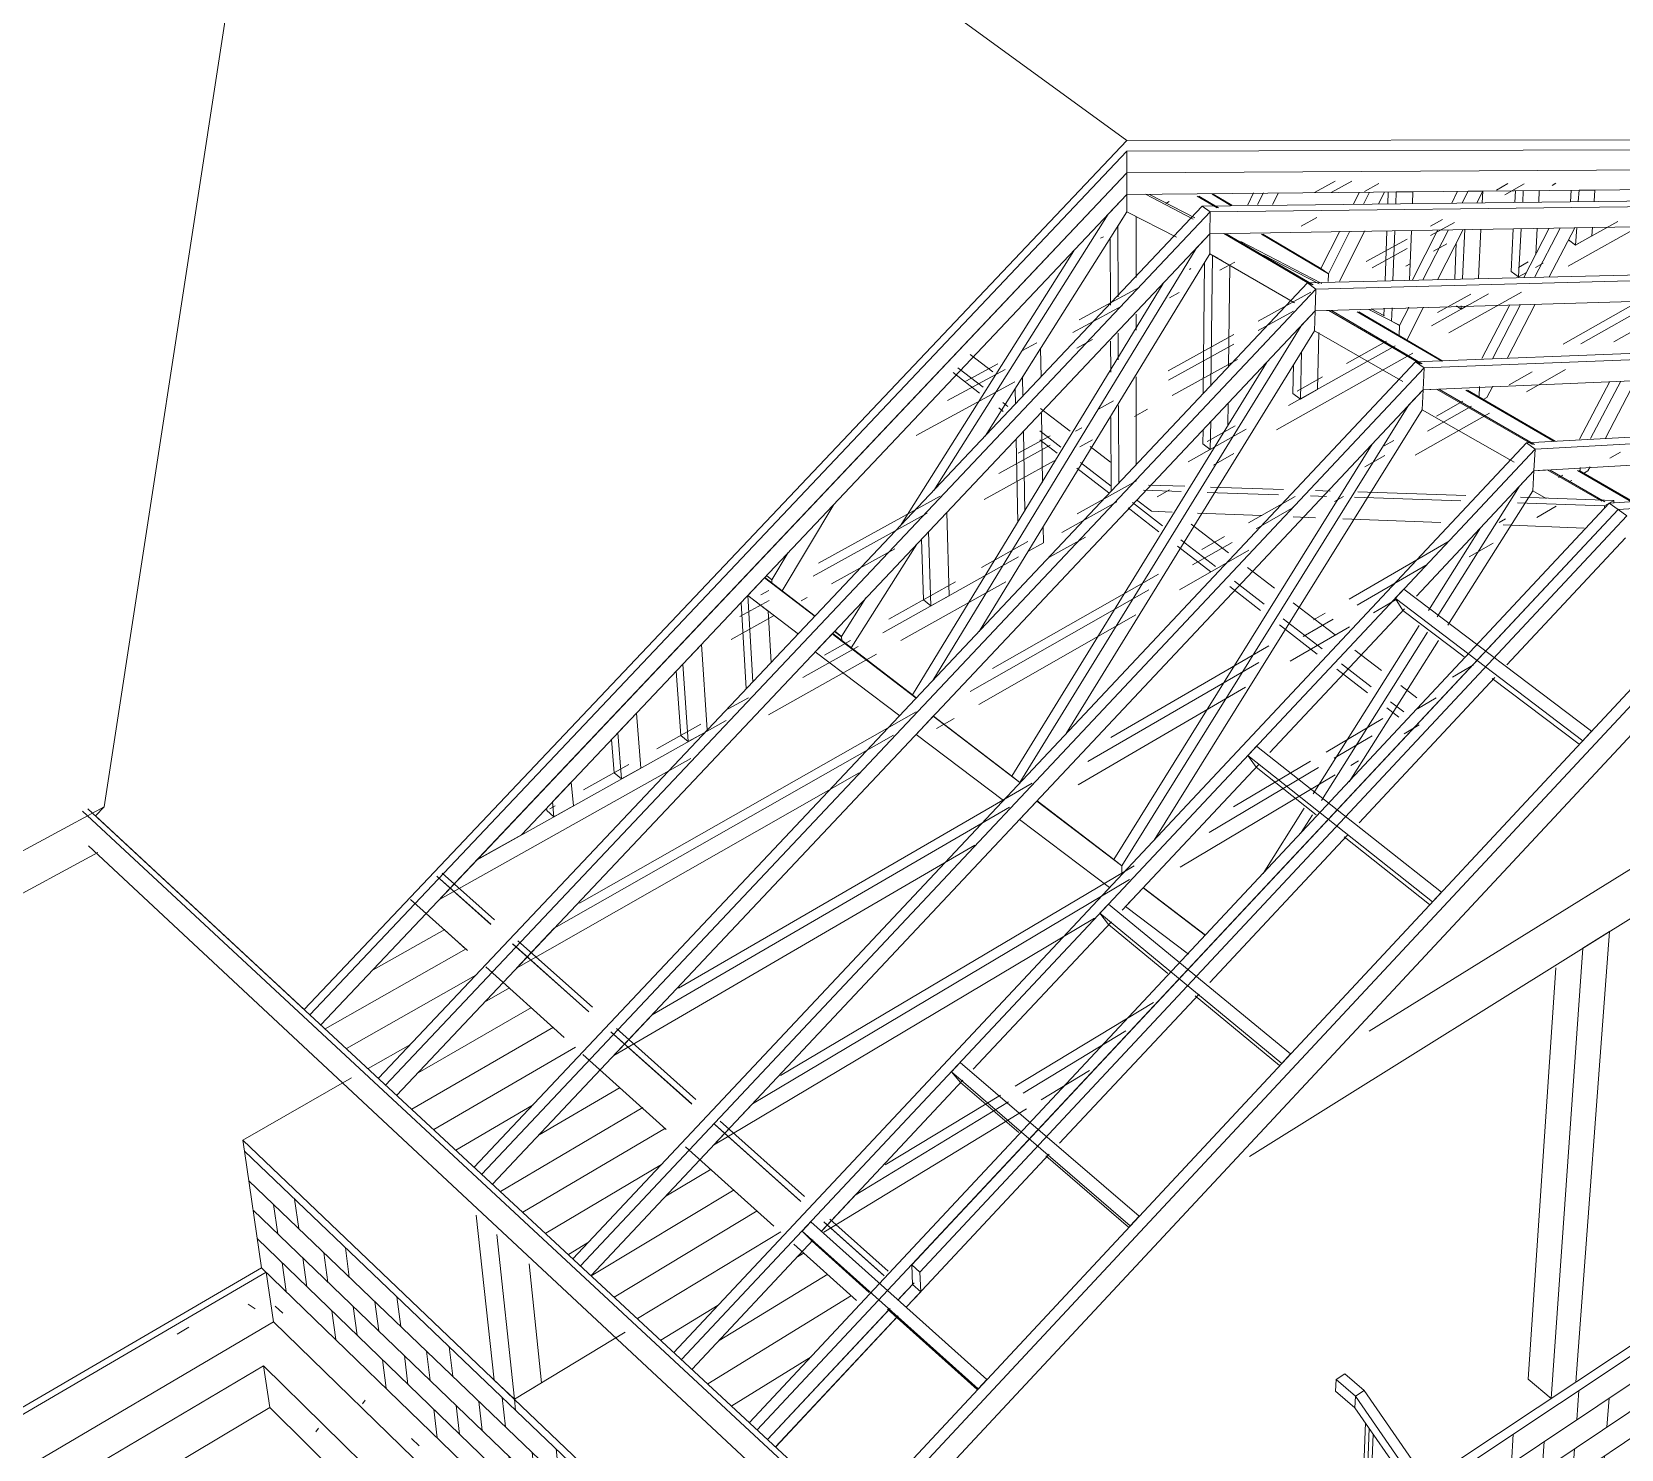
# Model space of a CAD drawing. Header units: inches. Extents: x -562 to 8953, y -6490 to -2066.
# Drawn here: x 2347.4 to 2469.7, y -5301.6 to -5192.5 of the extents above; entities that cross this region are included whole.
import ezdxf

# ---------------------------------------------------------------- set-up
doc = ezdxf.new("R2010")
doc.units = ezdxf.units.IN
doc.header["$MEASUREMENT"] = 0
for name, color, linetype, lineweight in [('A-CLNG', 13, 'Continuous', 18), ('A-COLS', 52, 'Continuous', 9), ('A-FLOR', 192, 'Continuous', 18), ('A-ROOF', 132, 'Continuous', 18), ('A-WALL', 113, 'Continuous', 18), ('A-WALL-PATT', 111, 'Continuous', 18), ('I-WALL', 25, 'Continuous', 18), ('S-FNDN', 32, 'Continuous', 18)]:
    doc.layers.add(name, color=color, linetype=linetype, lineweight=lineweight)

# ---------------------------------------------------------------- blocks, each defined once
blk = doc.blocks.new('FP_1_1-3D View 1')
at = {"layer": 'A-WALL-PATT', "lineweight": 9}
for p, q in [((-103.90577, 128.797), (-103.90625, 128.7961)), ((-103.91359, 128.78751), (-103.91193, 128.78865)), ((-103.94433, 128.7664), (-103.94262, 128.76758)), ((-103.97607, 128.74461), (-103.9743, 128.74582)), ((-103.98075, 128.74221), (-103.98175, 128.74025)), ((-103.99122, 128.73123), (-103.99191, 128.73185)), ((-104.00582, 128.72528), (-104.00609, 128.72473)), ((-104.08971, 128.66657), (-104.08773, 128.66793)), ((-104.09865, 128.6629), (-104.09961, 128.66089))]:
    blk.add_line(p, q, dxfattribs=at)
blk = doc.blocks.new('FP_1_3-3D View 1')
at = {"layer": 'A-WALL-PATT', "lineweight": 9}
for p, q in [((-104.21827, 128.77326), (-104.21877, 128.77259)), ((-104.20976, 128.76612), (-104.20835, 128.76473)), ((-104.19905, 128.75327), (-104.19959, 128.75262)), ((-104.18366, 128.74048), (-104.1822, 128.73905)), ((-104.15547, 128.71212), (-104.15618, 128.71381)), ((-104.1425, 128.69623), (-104.14337, 128.69832)), ((-104.12837, 128.68617), (-104.12678, 128.68462))]:
    blk.add_line(p, q, dxfattribs=at)
blk = doc.blocks.new('FP_1_4-3D View 1')
at = {"layer": 'A-WALL-PATT', "lineweight": 9}
for p, q in [((-103.8983, 128.81651), (-103.89933, 128.81457)), ((-103.89561, 128.81625), (-103.89622, 128.81708)), ((-103.9094, 128.80969), (-103.90774, 128.81081)), ((-103.91246, 128.80372), (-103.91348, 128.80178)), ((-103.91811, 128.79983), (-103.91876, 128.80064)), ((-103.93157, 128.79392), (-103.93225, 128.79473)), ((-103.94005, 128.78895), (-103.93834, 128.79011)), ((-103.99336, 128.75287), (-103.99155, 128.7541)), ((-103.99335, 128.75299), (-103.9941, 128.75369)), ((-104.01551, 128.73789), (-104.01483, 128.73834))]:
    blk.add_line(p, q, dxfattribs=at)
blk = doc.blocks.new('FP_1_5-3D View 1')
at = {"layer": 'A-WALL-PATT', "lineweight": 9}
for p, q in [((-104.22627, 128.79587), (-104.2249, 128.79455)), ((-104.2096, 128.77845), (-104.21012, 128.77777)), ((-104.20106, 128.77137), (-104.19965, 128.77)), ((-104.19177, 128.76671), (-104.19205, 128.76738)), ((-104.19035, 128.7586), (-104.19079, 128.75809)), ((-104.17938, 128.75159), (-104.18026, 128.75366)), ((-104.17491, 128.74594), (-104.17344, 128.74452)), ((-104.15948, 128.73342), (-104.16036, 128.7355)), ((-104.14666, 128.7178), (-104.14753, 128.71988)), ((-104.134, 128.70274), (-104.13456, 128.70409)), ((-104.12532, 128.69934), (-104.12602, 128.69877)), ((-104.1195, 128.69208), (-104.11791, 128.69054)), ((-104.11233, 128.68999), (-104.11307, 128.68943)), ((-104.1043, 128.67899), (-104.10516, 128.68111))]:
    blk.add_line(p, q, dxfattribs=at)
blk = doc.blocks.new('FP_1_8-3D View 1')
at = {"layer": 'A-WALL-PATT', "lineweight": 9}
for p, q in [((-103.89356, 128.83612), (-103.89273, 128.8416)), ((-104.00962, 128.75854), (-103.89083, 128.83795)), ((-103.89824, 128.83793), (-103.89824, 128.83793)), ((-103.90457, 128.82877), (-103.90378, 128.83424)), ((-104.00718, 128.75501), (-103.89167, 128.83252)), ((-103.89985, 128.82703), (-103.89905, 128.83245)), ((-103.89521, 128.82532), (-103.89439, 128.83069)), ((-104.00476, 128.75153), (-103.8925, 128.82714)), ((-103.9157, 128.82133), (-103.91496, 128.8268)), ((-103.91087, 128.81964), (-103.91012, 128.82506)), ((-103.90612, 128.81797), (-103.90535, 128.82334)), ((-103.90143, 128.81633), (-103.90065, 128.82166)), ((-103.92696, 128.8138), (-103.92627, 128.81927)), ((-103.89602, 128.81999), (-103.89602, 128.81999)), ((-103.92201, 128.81216), (-103.92131, 128.81757)), ((-103.91715, 128.81054), (-103.91643, 128.81591)), ((-103.91236, 128.80895), (-103.91162, 128.81427)), ((-103.93835, 128.80618), (-103.93772, 128.81165)), ((-103.93329, 128.80459), (-103.93264, 128.81)), ((-103.90688, 128.81265), (-103.90688, 128.81265)), ((-103.92831, 128.80303), (-103.92763, 128.80839)), ((-103.94987, 128.79848), (-103.9493, 128.80393)), ((-103.9234, 128.80148), (-103.92271, 128.8068)), ((-103.91786, 128.80523), (-103.91786, 128.80523)), ((-103.94469, 128.79694), (-103.94409, 128.80234)), ((-103.93959, 128.79542), (-103.93897, 128.80078)), ((-103.93457, 128.79393), (-103.93393, 128.79924)), ((-103.96154, 128.79068), (-103.96101, 128.79613)), ((-103.92897, 128.79772), (-103.92897, 128.79772)), ((-103.95623, 128.7892), (-103.95569, 128.79459)), ((-103.95101, 128.78773), (-103.95045, 128.79308)), ((-103.94588, 128.78629), (-103.94529, 128.79159)), ((-103.94021, 128.79012), (-103.94021, 128.79012)), ((-103.97334, 128.7828), (-103.97287, 128.78824)), ((-103.96791, 128.78136), (-103.96742, 128.78675)), ((-103.96257, 128.77995), (-103.96205, 128.78529)), ((-103.95731, 128.77856), (-103.95677, 128.78385)), ((-103.95158, 128.78244), (-103.95158, 128.78244)), ((-103.98528, 128.77481), (-103.98487, 128.78024)), ((-103.97973, 128.77343), (-103.97929, 128.77882)), ((-103.97426, 128.77208), (-103.9738, 128.77741)), ((-103.96888, 128.77074), (-103.9684, 128.77603)), ((-103.96308, 128.77466), (-103.96308, 128.77466)), ((-103.99737, 128.76673), (-103.99702, 128.77216)), ((-103.99168, 128.76541), (-103.99131, 128.77078)), ((-103.98609, 128.76411), (-103.98569, 128.76943)), ((-103.98058, 128.76283), (-103.98016, 128.7681)), ((-103.97471, 128.7668), (-103.97471, 128.7668)), ((-104.0096, 128.75855), (-104.00931, 128.76397)), ((-104.00378, 128.75729), (-104.00347, 128.76266)), ((-103.99806, 128.75605), (-103.99772, 128.76136)), ((-103.99242, 128.75482), (-103.99206, 128.76009)), ((-103.98649, 128.75884), (-103.98649, 128.75884)), ((-104.02183, 128.75399), (-104.02176, 128.75568)), ((-104.01603, 128.74907), (-104.01578, 128.75443)), ((-104.01595, 128.75431), (-104.01346, 128.75598)), ((-104.01996, 128.75163), (-104.01752, 128.75326)), ((-104.01215, 128.75168), (-104.00985, 128.75322)), ((-104.01017, 128.74789), (-104.00989, 128.75319)), ((-104.00417, 128.75068), (-104.0041, 128.75198)), ((-104.02353, 128.74925), (-104.02273, 128.74978)), ((-104.01621, 128.74895), (-104.01373, 128.75062)), ((-104.01242, 128.74637), (-104.00991, 128.74807)), ((-104.00832, 128.74913), (-104.00743, 128.74973)), ((-103.9984, 128.75078), (-103.9984, 128.75078)), ((-104.03445, 128.74425), (-104.03436, 128.74729)), ((-104.01525, 128.74446), (-104.01399, 128.74531)), ((-104.01963, 128.74152), (-104.01785, 128.74271)), ((-104.01045, 128.74263), (-104.01045, 128.74263)), ((-104.01654, 128.73852), (-104.01643, 128.74066)), ((-104.05552, 128.71735), (-104.02481, 128.73803)), ((-104.04717, 128.73576), (-104.04712, 128.7388)), ((-104.02874, 128.73224), (-104.02862, 128.73546)), ((-104.03485, 128.73127), (-104.03483, 128.73173)), ((-104.06005, 128.72717), (-104.06003, 128.7302)), ((-104.04119, 128.72384), (-104.04111, 128.72705)), ((-104.04741, 128.72281), (-104.0474, 128.72327)), ((-104.07309, 128.71846), (-104.07311, 128.72149)), ((-104.05379, 128.71533), (-104.05375, 128.71854)), ((-104.07944, 128.70123), (-104.06054, 128.71396)), ((-104.08633, 128.71135), (-104.08636, 128.71267)), ((-104.06654, 128.70672), (-104.06654, 128.70992)), ((-104.073, 128.70557), (-104.073, 128.70603)), ((-104.09967, 128.70073), (-104.09977, 128.70374)), ((-104.08627, 128.69663), (-104.08421, 128.69802)), ((-104.08266, 128.69906), (-104.08211, 128.69944)), ((-104.10295, 128.69615), (-104.10236, 128.69655)), ((-104.08869, 128.695), (-104.08781, 128.6956)), ((-104.08604, 128.69679), (-104.08605, 128.69725)), ((-104.10276, 128.69088), (-104.09985, 128.69283)), ((-104.09269, 128.69231), (-104.09128, 128.69326)), ((-104.09253, 128.68918), (-104.09262, 128.69236)), ((-104.09924, 128.6879), (-104.09938, 128.69205)), ((-104.10256, 128.68566), (-104.09755, 128.68904)), ((-104.09906, 128.68273), (-104.09906, 128.68273))]:
    blk.add_line(p, q, dxfattribs=at)
blk = doc.blocks.new('FP_1_10-3D View 1')
at = {"layer": 'A-WALL-PATT', "lineweight": 9}
for p, q in [((-104.23118, 128.81907), (-104.10844, 128.70141)), ((-104.23038, 128.81365), (-104.10821, 128.69613)), ((-104.22579, 128.80924), (-104.22657, 128.81465)), ((-104.22193, 128.8102), (-104.2227, 128.81566)), ((-104.22959, 128.80829), (-104.10799, 128.6909)), ((-104.22042, 128.79943), (-104.22117, 128.80479)), ((-104.21652, 128.80032), (-104.21726, 128.80572)), ((-104.21256, 128.80121), (-104.21329, 128.80667)), ((-104.22425, 128.79857), (-104.22502, 128.80387)), ((-104.21112, 128.79046), (-104.21184, 128.79581)), ((-104.20712, 128.79128), (-104.20782, 128.79667)), ((-104.20305, 128.7921), (-104.20374, 128.79755)), ((-104.21967, 128.79413), (-104.21967, 128.79413)), ((-104.21506, 128.78966), (-104.21579, 128.79496)), ((-104.2017, 128.78137), (-104.20237, 128.78671)), ((-104.19759, 128.78211), (-104.19825, 128.7875)), ((-104.19342, 128.78286), (-104.19406, 128.78831)), ((-104.21042, 128.78516), (-104.21042, 128.78516)), ((-104.20574, 128.78064), (-104.20643, 128.78593)), ((-104.19215, 128.77215), (-104.19278, 128.77748)), ((-104.18793, 128.77281), (-104.18855, 128.7782)), ((-104.18364, 128.7735), (-104.18424, 128.77893)), ((-104.20104, 128.77608), (-104.20104, 128.77608)), ((-104.1963, 128.77149), (-104.19694, 128.77677)), ((-104.17813, 128.76339), (-104.1787, 128.76876)), ((-104.17373, 128.76399), (-104.17428, 128.76942)), ((-104.19153, 128.76687), (-104.19153, 128.76687)), ((-104.18672, 128.76221), (-104.18732, 128.76749)), ((-104.18246, 128.7628), (-104.18305, 128.76812)), ((-104.16367, 128.75436), (-104.16418, 128.75977)), ((-104.18188, 128.75753), (-104.18188, 128.75753)), ((-104.17701, 128.75281), (-104.17757, 128.75807)), ((-104.17264, 128.75331), (-104.17318, 128.75863)), ((-104.1682, 128.75383), (-104.16872, 128.75919)), ((-104.17211, 128.74806), (-104.17211, 128.74806)), ((-104.16717, 128.74327), (-104.16768, 128.74852)), ((-104.16268, 128.7437), (-104.16318, 128.749)), ((-104.15812, 128.74414), (-104.15859, 128.74949)), ((-104.15347, 128.74458), (-104.15393, 128.74998)), ((-104.15258, 128.73395), (-104.15303, 128.73924)), ((-104.1479, 128.7343), (-104.14832, 128.73964)), ((-104.14313, 128.73466), (-104.14353, 128.74005)), ((-104.16219, 128.73845), (-104.16219, 128.73845)), ((-104.15719, 128.7336), (-104.15765, 128.73884)), ((-104.15214, 128.72871), (-104.15214, 128.72871)), ((-104.14706, 128.72379), (-104.14748, 128.72902)), ((-104.14233, 128.72405), (-104.14273, 128.72933)), ((-104.13752, 128.72432), (-104.1379, 128.72965)), ((-104.13263, 128.7246), (-104.13298, 128.72997)), ((-104.14194, 128.71883), (-104.14194, 128.71883)), ((-104.13679, 128.71384), (-104.13715, 128.71906)), ((-104.13194, 128.71402), (-104.13228, 128.71928)), ((-104.127, 128.7142), (-104.12732, 128.71951)), ((-104.12198, 128.71439), (-104.12227, 128.71975)), ((-104.1316, 128.70881), (-104.1316, 128.70881)), ((-104.12637, 128.70375), (-104.12668, 128.70895)), ((-104.12139, 128.70384), (-104.12168, 128.70909)), ((-104.11632, 128.70393), (-104.11659, 128.70923)), ((-104.11117, 128.70403), (-104.11141, 128.70937)), ((-104.1211, 128.69865), (-104.1211, 128.69865)), ((-104.1158, 128.69351), (-104.11606, 128.69869)), ((-104.11069, 128.69351), (-104.11093, 128.69874)), ((-104.11046, 128.68833), (-104.11046, 128.68833))]:
    blk.add_line(p, q, dxfattribs=at)
blk = doc.blocks.new('FP_1_12-3D View 1')
at = {"layer": 'A-WALL-PATT', "lineweight": 9}
for p, q in [((-104.23, 128.79535), (-104.23129, 128.79623)), ((-104.24442, 128.79067), (-104.24227, 128.79193))]:
    blk.add_line(p, q, dxfattribs=at)

msp = doc.modelspace()

# ---------------------------------------------------------------- linework, layer by layer
at = {"layer": 'A-CLNG'}
for p, q in [((2460.88, -5241.19), (2470, -5231.43)), ((2449.51, -5253.36), (2459.95, -5242.18)), ((2438.03, -5265.63), (2448.62, -5254.3)), ((2426.46, -5278.01), (2437.2, -5266.53)), ((2414.79, -5290.5), (2425.68, -5278.85)), ((2404.64, -5301.36), (2414.05, -5291.29))]:
    msp.add_line(p, q, dxfattribs=at)
at = {"layer": 'A-COLS'}
for p, q in [((2431.65, -5201.69), (2368.79, -5268.12)), ((2486.9, -5201.55), (2431.65, -5201.69)), ((2431.65, -5203.36), (2431.65, -5201.69)), ((2431.65, -5201.69), (2431.65, -5203.36)), ((2369.65, -5268.9), (2431.65, -5203.36)), ((2431.65, -5203.36), (2381.71, -5256.15)), ((2431.65, -5203.36), (2486.75, -5203.03)), ((2476.52, -5203.09), (2431.65, -5203.36)), ((2431.65, -5205.01), (2431.65, -5203.36)), ((2431.65, -5203.36), (2431.65, -5205.01)), ((2385.08, -5254.27), (2431.65, -5205.01)), ((2431.65, -5205.01), (2430.22, -5206.53)), ((2431.65, -5205.01), (2473.79, -5204.61)), ((2433.09, -5205), (2431.65, -5205.01)), ((2431.66, -5206.35), (2431.65, -5205.01)), ((2431.65, -5205.01), (2431.66, -5206.35)), ((2436.76, -5206.9), (2433.09, -5205)), ((2433.38, -5205.02), (2436.87, -5206.82)), ((2438.59, -5206.05), (2437.06, -5205.14)), ((2437.19, -5205.13), (2438.71, -5206.04)), ((2439.65, -5205.87), (2438.2, -5205)), ((2438.28, -5204.98), (2439.73, -5205.84)), ((2440.95, -5205.8), (2441.4, -5204.88)), ((2442.17, -5204.88), (2441.71, -5205.79)), ((2442.85, -5205.79), (2443.31, -5204.88)), ((2446.08, -5204.85), (2447.68, -5203.98)), ((2448.95, -5204), (2447.36, -5204.86)), ((2449.08, -5205.75), (2449.53, -5204.85)), ((2450.32, -5204.84), (2449.86, -5205.75)), ((2449.94, -5204.78), (2451.04, -5204.18)), ((2451, -5205.74), (2451.46, -5204.83)), ((2451.73, -5205.74), (2451.76, -5204.83)), ((2452.37, -5204.82), (2452.34, -5205.73)), ((2453.66, -5204.81), (2452.37, -5204.82)), ((2453.62, -5205.71), (2453.66, -5204.81)), ((2456.64, -5205.67), (2457.09, -5204.77)), ((2457.9, -5204.77), (2457.44, -5205.66)), ((2459.04, -5204.75), (2457.9, -5204.77)), ((2459.04, -5204.75), (2458.58, -5205.65)), ((2458.58, -5205.65), (2459.04, -5204.75)), ((2458.99, -5205.65), (2459.04, -5204.75)), ((2460.08, -5204.67), (2460.96, -5204.18)), ((2462.22, -5204.2), (2460.72, -5205.03)), ((2461.49, -5205.62), (2461.54, -5204.73)), ((2462.15, -5204.72), (2462.1, -5205.61)), ((2463.38, -5204.71), (2462.15, -5204.72)), ((2463.33, -5205.6), (2463.38, -5204.71)), ((2464.38, -5204.31), (2464.66, -5204.15)), ((2465.77, -5205.57), (2465.83, -5204.69)), ((2466.44, -5204.68), (2466.38, -5205.56)), ((2467.65, -5204.67), (2466.44, -5204.68)), ((2467.59, -5205.54), (2467.65, -5204.67)), ((2374.07, -5273.01), (2437.44, -5205.91)), ((2438.06, -5206.36), (2374.63, -5273.53)), ((2420.75, -5223.61), (2431.66, -5206.35)), ((2431.66, -5206.35), (2430.95, -5207.46)), ((2432.36, -5206.71), (2431.66, -5206.35)), ((2431.66, -5206.35), (2435.47, -5208.29)), ((2434.64, -5205.7), (2434.9, -5205.56)), ((2437.44, -5205.91), (2492.46, -5205.28)), ((2437.44, -5205.91), (2438.06, -5206.36)), ((2438.06, -5206.36), (2437.44, -5205.91)), ((2438.04, -5208.03), (2438.06, -5206.36)), ((2438.06, -5206.36), (2438.04, -5208.03)), ((2493.05, -5205.67), (2438.06, -5206.36)), ((2430.22, -5206.53), (2416.81, -5227.78)), ((2430.95, -5207.46), (2430.97, -5212.9)), ((2432.36, -5211.41), (2432.36, -5206.71)), ((2438.04, -5208.03), (2492.88, -5207.15)), ((2445.05, -5207.44), (2446.26, -5206.78)), ((2455, -5207.46), (2455.94, -5206.94)), ((2456.86, -5207.16), (2455.01, -5208.18)), ((2462.19, -5211.41), (2464.15, -5207.61)), ((2464.98, -5207.6), (2463.02, -5211.39)), ((2463.1, -5209.64), (2463.22, -5207.62)), ((2464.15, -5211.36), (2466.11, -5207.58)), ((2466.11, -5207.58), (2464.98, -5207.6)), ((2465.6, -5210.52), (2471.83, -5207.03)), ((2466.26, -5207.56), (2466.17, -5208.9)), ((2469.41, -5207.09), (2466.19, -5208.89)), ((2467.42, -5208.2), (2467.46, -5207.54)), ((2375.48, -5274.31), (2438.04, -5208.03)), ((2429.63, -5208.38), (2429.85, -5208.27)), ((2430.39, -5213.54), (2430.36, -5208.45)), ((2438.04, -5208.03), (2436.97, -5209.17)), ((2438.03, -5209.57), (2438.04, -5208.03)), ((2438.04, -5208.03), (2438.03, -5209.57)), ((2439.1, -5208.02), (2438.04, -5208.03)), ((2445.84, -5211.97), (2439.1, -5208.02)), ((2439.29, -5208.04), (2445.98, -5211.97)), ((2440.41, -5208.64), (2446.66, -5211.87)), ((2447.16, -5211.12), (2442.02, -5208.07)), ((2442.12, -5208.06), (2446.58, -5210.7)), ((2446.58, -5210.7), (2448.03, -5207.84)), ((2448.81, -5207.83), (2447.16, -5211.12)), ((2448, -5211.69), (2449.95, -5207.82)), ((2450.06, -5210.18), (2453.21, -5208.45)), ((2451.52, -5211.65), (2451.66, -5207.83)), ((2452.26, -5207.82), (2452.12, -5211.64)), ((2453.4, -5211.6), (2453.54, -5207.79)), ((2453.62, -5211.58), (2455.58, -5207.74)), ((2456.39, -5207.73), (2454.43, -5211.57)), ((2455.23, -5209.37), (2456.26, -5208.8)), ((2455.57, -5211.54), (2457.53, -5207.71)), ((2456.87, -5211.5), (2456.99, -5208.77)), ((2457.64, -5207.69), (2457.47, -5211.49)), ((2458.71, -5211.46), (2458.89, -5207.7)), ((2461.21, -5210.94), (2461.38, -5207.65)), ((2461.99, -5207.64), (2461.79, -5211.35)), ((2465.63, -5208.51), (2466.17, -5208.9)), ((2466.17, -5208.9), (2467.42, -5208.2)), ((2414.21, -5230.52), (2427.56, -5209.36)), ((2436.97, -5209.17), (2416.72, -5242.4)), ((2420.3, -5238.63), (2438.03, -5209.57)), ((2438.03, -5209.57), (2444.55, -5213.35)), ((2438.23, -5209.69), (2438.12, -5219.75)), ((2438.68, -5209.92), (2438.23, -5209.69)), ((2438.3, -5209.73), (2438.99, -5210.08)), ((2446.45, -5211.89), (2442.15, -5209.67)), ((2453.22, -5209.16), (2450.51, -5210.66)), ((2436.57, -5210.71), (2436.46, -5210.78)), ((2437.53, -5220.36), (2437.63, -5210.23)), ((2438.81, -5210.84), (2439.95, -5210.22)), ((2439.47, -5218.3), (2439.58, -5210.45)), ((2445.54, -5211.82), (2500.21, -5210.48)), ((2500.81, -5210.88), (2446.18, -5212.29)), ((2446.58, -5210.7), (2447.16, -5211.12)), ((2447.16, -5211.12), (2446.58, -5210.7)), ((2447.16, -5211.12), (2447.14, -5211.7)), ((2447.14, -5211.7), (2447.16, -5211.12)), ((2453.12, -5210.54), (2453.44, -5210.36)), ((2461.21, -5210.94), (2461.79, -5211.35)), ((2461.77, -5210.62), (2462.53, -5210.2)), ((2461.79, -5211.35), (2462.39, -5211.02)), ((2463.67, -5210.3), (2463.09, -5210.62)), ((2381.45, -5279.86), (2445.54, -5211.82)), ((2446.18, -5212.29), (2382.02, -5280.39)), ((2415.17, -5243.52), (2434.44, -5211.86)), ((2427.99, -5214.65), (2432.62, -5212.14)), ((2445.54, -5211.82), (2446.18, -5212.29)), ((2446.18, -5212.29), (2445.54, -5211.82)), ((2446.13, -5213.96), (2446.18, -5212.29)), ((2446.18, -5212.29), (2446.13, -5213.96)), ((2446.13, -5213.96), (2500.62, -5212.36)), ((2431.3, -5213.58), (2427.49, -5215.64)), ((2434.92, -5212.96), (2435.67, -5212.55)), ((2441.74, -5214.76), (2445.8, -5212.53)), ((2453.34, -5213.7), (2452.63, -5215.09)), ((2453.21, -5216.16), (2454.48, -5213.67)), ((2453.31, -5213.76), (2453.32, -5213.69)), ((2459.46, -5212.66), (2455.08, -5215.11)), ((2455.56, -5214.09), (2458.12, -5212.67)), ((2456.43, -5215.67), (2462.02, -5212.53)), ((2457.01, -5213.58), (2457.36, -5213.83)), ((2457.36, -5213.83), (2457.86, -5213.55)), ((2457.37, -5213.57), (2457.36, -5213.83)), ((2458.97, -5217.64), (2461.11, -5213.51)), ((2461.93, -5213.49), (2459.8, -5217.61)), ((2460.93, -5217.58), (2463.06, -5213.46)), ((2465.21, -5216.53), (2472.14, -5212.6)), ((2472.94, -5212.89), (2466.58, -5216.51)), ((2382.86, -5281.16), (2446.13, -5213.96)), ((2432.37, -5215.45), (2432.37, -5214.21)), ((2444.47, -5213.99), (2441.76, -5215.49)), ((2446.13, -5213.96), (2445.05, -5215.11)), ((2446.09, -5215.5), (2446.13, -5213.96)), ((2446.13, -5213.96), (2446.09, -5215.5)), ((2447.19, -5213.93), (2446.13, -5213.96)), ((2454.23, -5218.03), (2447.19, -5213.93)), ((2447.39, -5213.95), (2454.38, -5218.03)), ((2455.87, -5217.85), (2449.36, -5214.04)), ((2449.49, -5214.03), (2455.96, -5217.83)), ((2452.63, -5215.07), (2450.26, -5213.85)), ((2450.45, -5213.82), (2451.47, -5214.35)), ((2451.43, -5214.35), (2451.45, -5213.75)), ((2452.05, -5213.74), (2452.01, -5214.77)), ((2452.01, -5214.77), (2452.63, -5215.09)), ((2452.63, -5215.09), (2453.31, -5213.76)), ((2469.12, -5216.36), (2472.32, -5214.54)), ((2445.05, -5215.11), (2423.41, -5250.25)), ((2426.99, -5246.49), (2446.09, -5215.5)), ((2427.79, -5216.84), (2429.01, -5216.17)), ((2430.98, -5215.69), (2430.99, -5217.73)), ((2434.83, -5218.57), (2439.87, -5215.79)), ((2446.09, -5215.5), (2452.89, -5219.41)), ((2446.32, -5220.01), (2446.43, -5215.64)), ((2452.63, -5215.09), (2452.6, -5215.83)), ((2452.6, -5215.83), (2452.63, -5215.09)), ((2453.86, -5217.89), (2508.14, -5215.79)), ((2419.6, -5217.32), (2421.35, -5218.66)), ((2423.57, -5217.05), (2424.72, -5216.42)), ((2425.01, -5216.86), (2423.62, -5219.06)), ((2425.05, -5219.07), (2425.01, -5216.86)), ((2430.41, -5218.68), (2430.4, -5216.31)), ((2439.89, -5216.52), (2434.85, -5219.3)), ((2442.02, -5216.68), (2442.23, -5216.56)), ((2443.15, -5223.12), (2453.66, -5217.22)), ((2452.29, -5216.67), (2444.09, -5221.26)), ((2445.09, -5217.11), (2445.01, -5220.75)), ((2448.54, -5218.02), (2451.63, -5216.29)), ((2508.76, -5216.2), (2454.51, -5218.36)), ((2389.02, -5286.89), (2453.86, -5217.89)), ((2454.51, -5218.36), (2389.61, -5287.44)), ((2422.29, -5218.47), (2417.85, -5220.87)), ((2420.6, -5219.85), (2418.64, -5218.34)), ((2419.26, -5219.38), (2421.73, -5218.04)), ((2422.81, -5249.76), (2442.38, -5217.96)), ((2435.13, -5220.49), (2440.15, -5217.71)), ((2444.43, -5220.32), (2444.48, -5218.1)), ((2453.86, -5217.89), (2454.51, -5218.36)), ((2454.51, -5218.36), (2453.86, -5217.89)), ((2454.44, -5220.04), (2508.54, -5217.68)), ((2454.44, -5220.04), (2454.51, -5218.36)), ((2454.51, -5218.36), (2454.44, -5220.04)), ((2462.39, -5220.2), (2465.4, -5218.48)), ((2415.45, -5223.55), (2423.03, -5219.42)), ((2420.32, -5220.3), (2418.28, -5218.72)), ((2423.62, -5219.06), (2423.65, -5220.53)), ((2432.37, -5225.83), (2432.37, -5219.03)), ((2444.75, -5220.14), (2446.71, -5219.04)), ((2458.78, -5219.78), (2458.74, -5220.54)), ((2458.74, -5220.54), (2458.78, -5219.78)), ((2459.35, -5220.63), (2459.81, -5219.75)), ((2462.82, -5218.66), (2461.05, -5219.66)), ((2466.47, -5223.84), (2468.8, -5219.41)), ((2469.66, -5219.37), (2467.33, -5223.8)), ((2468.46, -5223.75), (2470.78, -5219.33)), ((2390.43, -5288.18), (2454.44, -5220.04)), ((2422.5, -5221.32), (2422.12, -5221.02)), ((2423.08, -5221.14), (2423.06, -5219.98)), ((2429.47, -5221.52), (2430.61, -5220.89)), ((2444.43, -5220.32), (2445.01, -5220.75)), ((2445.01, -5220.75), (2446.32, -5220.01)), ((2454.44, -5220.04), (2453.34, -5221.2)), ((2454.37, -5221.58), (2454.44, -5220.04)), ((2454.44, -5220.04), (2454.37, -5221.58)), ((2455.48, -5219.99), (2454.44, -5220.04)), ((2455.46, -5222.07), (2457.5, -5220.91)), ((2462.85, -5224.25), (2455.48, -5219.99)), ((2455.69, -5220.01), (2463.01, -5224.25)), ((2464.51, -5224.02), (2457.72, -5220.07)), ((2457.86, -5220.06), (2464.6, -5223.99)), ((2459.12, -5220.76), (2459.35, -5220.63)), ((2422.13, -5221.7), (2421.8, -5221.44)), ((2425, -5221.47), (2427.3, -5223.23)), ((2425.16, -5227.17), (2425.09, -5221.83)), ((2430.45, -5227.81), (2430.42, -5222.18)), ((2431, -5221.26), (2431.02, -5227.24)), ((2453.34, -5221.2), (2431.26, -5256.67)), ((2432.23, -5222.09), (2433.23, -5221.54)), ((2433.74, -5254.68), (2454.37, -5221.58)), ((2439.42, -5222.76), (2439.44, -5221.08)), ((2453.84, -5225.08), (2459.54, -5221.83)), ((2454.37, -5221.58), (2461.45, -5225.62)), ((2458.17, -5221.3), (2454.78, -5223.23)), ((2462.39, -5224.11), (2516.25, -5221.23)), ((2516.88, -5221.65), (2463.05, -5224.6)), ((2423.7, -5223.28), (2423.8, -5229.38)), ((2426.57, -5224.46), (2424.95, -5223.21)), ((2428.19, -5222.97), (2427.71, -5223.23)), ((2440.84, -5223.08), (2436.36, -5225.59)), ((2437.5, -5224.19), (2437.51, -5223.11)), ((2437.83, -5224.01), (2439.99, -5222.8)), ((2438.1, -5222.5), (2438.07, -5224.63)), ((2396.79, -5294.1), (2462.39, -5224.11)), ((2463.05, -5224.6), (2397.4, -5294.66)), ((2425.76, -5224.31), (2421.81, -5226.49)), ((2423.25, -5230.26), (2423.13, -5223.88)), ((2423.29, -5224.92), (2425.74, -5223.57)), ((2426.29, -5224.91), (2424.96, -5223.89)), ((2428.02, -5224.42), (2429, -5223.88)), ((2428.82, -5224.4), (2430.39, -5225.61)), ((2430.65, -5256.17), (2450.52, -5224.23)), ((2437.5, -5224.19), (2438.07, -5224.63)), ((2438.07, -5224.63), (2438.35, -5224.47)), ((2451.44, -5224.36), (2452.19, -5223.93)), ((2462.39, -5224.11), (2463.05, -5224.6)), ((2463.05, -5224.6), (2462.39, -5224.11)), ((2462.96, -5226.27), (2463.05, -5224.6)), ((2463.05, -5224.6), (2462.96, -5226.27)), ((2420.66, -5228.49), (2426.07, -5225.5)), ((2430.45, -5227.45), (2428.09, -5225.63)), ((2438.31, -5225.84), (2439.89, -5224.95)), ((2451.5, -5225.1), (2449.95, -5225.98)), ((2462.96, -5226.27), (2472.61, -5225.71)), ((2468.76, -5228.76), (2522.3, -5225.28)), ((2469.62, -5224.83), (2468.81, -5225.3)), ((2522.94, -5225.71), (2469.44, -5229.26)), ((2430.26, -5227.98), (2427.81, -5226.08)), ((2427.83, -5229.59), (2432.39, -5227.04)), ((2453.92, -5235.92), (2462.96, -5226.27)), ((2462.96, -5226.27), (2461.85, -5227.46)), ((2462.87, -5227.82), (2462.96, -5226.27)), ((2462.96, -5226.27), (2462.87, -5227.82)), ((2463.99, -5226.21), (2462.96, -5226.27)), ((2468.2, -5228.62), (2463.99, -5226.21)), ((2464.21, -5226.23), (2468.41, -5228.65)), ((2464.86, -5226.8), (2465.18, -5226.61)), ((2465.87, -5227.01), (2465.76, -5227.07)), ((2470.6, -5228.74), (2466.31, -5226.25)), ((2466.45, -5226.24), (2470.71, -5228.71)), ((2466.53, -5226.01), (2466.51, -5226.24)), ((2466.51, -5226.24), (2466.53, -5226.01)), ((2466.85, -5226.44), (2467.12, -5226.28)), ((2467.12, -5226.28), (2467.29, -5225.96)), ((2469.44, -5229.26), (2514.22, -5226.29)), ((2407.93, -5233.38), (2417.29, -5228.23)), ((2430.45, -5227.45), (2430.45, -5227.8)), ((2435.83, -5227.86), (2432.92, -5227.76)), ((2433.32, -5227.37), (2436.11, -5227.46)), ((2433.98, -5228.27), (2434.93, -5227.73)), ((2443.31, -5228.11), (2437.82, -5227.93)), ((2438.09, -5227.53), (2443.7, -5227.71)), ((2441.02, -5230.28), (2444.6, -5228.25)), ((2447.02, -5228.24), (2445.77, -5228.2)), ((2446.15, -5227.79), (2447.28, -5227.83)), ((2447.62, -5228.63), (2448.31, -5228.24)), ((2457.34, -5228.59), (2449.16, -5228.31)), ((2449.41, -5227.9), (2457.72, -5228.17)), ((2461.85, -5227.46), (2455.52, -5237.51)), ((2456.35, -5238.15), (2462.87, -5227.82)), ((2461.94, -5228.31), (2469.12, -5228.55)), ((2462.87, -5227.82), (2463.91, -5228.41)), ((2402.61, -5299.49), (2468.76, -5228.76)), ((2469.44, -5229.26), (2403.22, -5300.07)), ((2405.13, -5235.51), (2409.12, -5228.86)), ((2416.29, -5229.53), (2407.51, -5234.37)), ((2415.1, -5287.37), (2469.44, -5229.26)), ((2417.97, -5235.88), (2417.79, -5229.48)), ((2430.88, -5228.65), (2426.64, -5231.03)), ((2434.12, -5230.97), (2431.74, -5229.13)), ((2434.39, -5230.5), (2432.09, -5228.72)), ((2432.39, -5228.5), (2433.54, -5229.39)), ((2433.54, -5229.39), (2435.13, -5229.45)), ((2437.09, -5229.53), (2442.03, -5229.72)), ((2444.5, -5229.08), (2441.61, -5230.73)), ((2468.4, -5228.97), (2461.7, -5228.74)), ((2463.2, -5229.87), (2464.68, -5229)), ((2468.39, -5229.16), (2468.4, -5228.97)), ((2469.12, -5228.55), (2468.4, -5228.97)), ((2468.76, -5228.76), (2469.44, -5229.26)), ((2469.44, -5229.26), (2468.76, -5228.76)), ((2469.12, -5228.55), (2469.11, -5228.74)), ((2469.44, -5229.26), (2470.12, -5229.75)), ((2470.12, -5229.75), (2415.73, -5287.93)), ((2425.23, -5231.81), (2425.21, -5230.58)), ((2436.59, -5230.38), (2439.46, -5232.59)), ((2444.44, -5229.81), (2446.16, -5229.88)), ((2448.26, -5229.96), (2455.8, -5230.26)), ((2454.86, -5237.02), (2458.86, -5230.67)), ((2460.79, -5229.96), (2460.28, -5230.25)), ((2460.61, -5230.44), (2466.82, -5230.69)), ((2410.45, -5239.9), (2415.49, -5231.93)), ((2416, -5236.2), (2415.85, -5231.52)), ((2416.39, -5230.94), (2416.57, -5236.66)), ((2420.46, -5233.71), (2424.04, -5231.71)), ((2424.03, -5232.49), (2425.23, -5231.81)), ((2425.66, -5232.94), (2428.46, -5231.37)), ((2438.1, -5234.04), (2435.54, -5232.06)), ((2438.46, -5233.63), (2435.81, -5231.59)), ((2439.76, -5231.78), (2436.69, -5233.52)), ((2437.43, -5232.32), (2439.17, -5231.33)), ((2448.76, -5236.15), (2456.34, -5231.75)), ((2457.98, -5232.9), (2459.83, -5231.83)), ((2405.59, -5232.57), (2404.33, -5234.66)), ((2408.92, -5234.98), (2413.8, -5232.28)), ((2423.32, -5232.89), (2412.87, -5238.73)), ((2435.7, -5235.43), (2441.04, -5232.38)), ((2403.77, -5234.5), (2402.49, -5235.86)), ((2403.77, -5234.5), (2402.49, -5235.86)), ((2407.66, -5237.48), (2403.77, -5234.5)), ((2407.66, -5237.48), (2403.77, -5234.5)), ((2403.8, -5234.49), (2407.66, -5237.46)), ((2403.8, -5234.49), (2407.66, -5237.46)), ((2404.33, -5234.66), (2403.92, -5234.32)), ((2403.92, -5234.32), (2404.33, -5234.66)), ((2404.33, -5234.66), (2403.92, -5234.34)), ((2421.31, -5241.48), (2434.08, -5234.22)), ((2440.93, -5233.72), (2443, -5235.31)), ((2454.75, -5233.47), (2449.36, -5236.6)), ((2403.5, -5235.82), (2404.1, -5235.49)), ((2404.35, -5234.9), (2404.33, -5234.66)), ((2404.33, -5234.66), (2404.35, -5234.9)), ((2410.75, -5307.05), (2477.69, -5235.28)), ((2413.34, -5237.69), (2418.47, -5234.82)), ((2414.27, -5239.33), (2422.33, -5234.81)), ((2433.33, -5235.44), (2419.6, -5243.25)), ((2441.93, -5237.01), (2439.56, -5235.17)), ((2442.22, -5236.54), (2439.93, -5234.77)), ((2511.26, -5235.17), (2441.08, -5279.04)), ((2450.3, -5269.38), (2505.2, -5235.31)), ((2450.3, -5269.38), (2505.2, -5235.31)), ((2452.29, -5236.08), (2452.96, -5235.37)), ((2467.4, -5246.31), (2452.96, -5235.37)), ((2404.12, -5236.24), (2401.88, -5237.48)), ((2402.37, -5243.03), (2401.97, -5236.42)), ((2404.06, -5237.06), (2402.49, -5235.86)), ((2402.49, -5235.86), (2402.88, -5242.5)), ((2402.49, -5235.86), (2406.39, -5238.83)), ((2402.49, -5235.86), (2406.39, -5238.83)), ((2406.59, -5236.27), (2407.06, -5236.01)), ((2411.58, -5236.05), (2409.7, -5239.03)), ((2478.39, -5235.78), (2411.03, -5308.02)), ((2416, -5236.2), (2416.57, -5236.66)), ((2416.57, -5236.66), (2417.97, -5235.88)), ((2442.65, -5247.95), (2453, -5236.9)), ((2444.45, -5236.43), (2447.67, -5238.9)), ((2450.63, -5237.19), (2452.38, -5236.17)), ((2452.89, -5237.02), (2452.29, -5236.08)), ((2452.29, -5236.08), (2466.72, -5247.04)), ((2401.22, -5239.24), (2404.52, -5237.41)), ((2404.29, -5241.01), (2404.06, -5237.06)), ((2420.25, -5244.25), (2432.34, -5237.35)), ((2446.29, -5240.38), (2443.39, -5238.13)), ((2446.67, -5239.97), (2443.67, -5237.66)), ((2447.51, -5237.68), (2445.21, -5239.01)), ((2445.99, -5251.13), (2454.13, -5238.18)), ((2446, -5237.75), (2446.9, -5237.22)), ((2452.89, -5237.02), (2457.59, -5240.58)), ((2408.99, -5238.81), (2407.68, -5240.19)), ((2408.4, -5240.45), (2410.38, -5239.34)), ((2415.44, -5243.76), (2408.99, -5238.81)), ((2409.02, -5238.8), (2415.17, -5243.52)), ((2409.7, -5239.05), (2409.15, -5238.63)), ((2409.7, -5239.05), (2409.15, -5238.63)), ((2409.7, -5239.05), (2409.16, -5238.6)), ((2409.7, -5239.05), (2409.16, -5238.6)), ((2409.17, -5238.59), (2409.7, -5239.03)), ((2409.7, -5239.03), (2409.72, -5239.33)), ((2409.72, -5239.33), (2409.7, -5239.05)), ((2409.72, -5239.33), (2409.7, -5239.05)), ((2412.86, -5308.35), (2478.16, -5238.3)), ((2444.21, -5240.93), (2448.78, -5238.27)), ((2454.78, -5238.68), (2446.62, -5251.64)), ((2448.76, -5250.21), (2455.62, -5239.32)), ((2398.92, -5239.63), (2397.49, -5241.14)), ((2399.36, -5246.21), (2398.92, -5239.63)), ((2404.07, -5245.05), (2412.39, -5240.38)), ((2410.98, -5239.79), (2406.72, -5242.18)), ((2407.68, -5240.19), (2414.19, -5245.12)), ((2430.42, -5246.79), (2442.58, -5239.73)), ((2449.18, -5240.06), (2451.23, -5241.64)), ((2397.34, -5246.63), (2396.99, -5241.68)), ((2397.49, -5241.14), (2397.91, -5247.11)), ((2441.79, -5241.01), (2428.64, -5248.65)), ((2450.15, -5243.36), (2447.8, -5241.54)), ((2450.45, -5242.89), (2448.17, -5241.13)), ((2456.69, -5242.16), (2458.31, -5241.19)), ((2427.91, -5250.43), (2440.78, -5242.93)), ((2452.73, -5242.79), (2453.95, -5243.73)), ((2459.76, -5242.24), (2466.44, -5247.31)), ((2400.99, -5244.59), (2402.54, -5243.73)), ((2415.45, -5243.74), (2415.17, -5243.52)), ((2415.17, -5243.52), (2415.45, -5243.74)), ((2452.95, -5244.82), (2451.94, -5244.04)), ((2455.44, -5243.73), (2454.01, -5244.58)), ((2400.82, -5245.48), (2381.66, -5256.2)), ((2389.54, -5259.53), (2415.45, -5244.81)), ((2393.92, -5244.92), (2392.49, -5246.43)), ((2394.25, -5249.16), (2393.92, -5244.92)), ((2416.75, -5245.16), (2415.43, -5246.56)), ((2423.41, -5250.25), (2416.75, -5245.16)), ((2416.78, -5245.15), (2422.81, -5249.77)), ((2417, -5246.11), (2418.36, -5245.33)), ((2446.98, -5247.91), (2451.35, -5245.32)), ((2452.56, -5245.22), (2451.64, -5244.51)), ((2413.7, -5246.61), (2387.6, -5261.46)), ((2392.49, -5246.43), (2392.77, -5249.98)), ((2395.48, -5247.67), (2398.88, -5245.77)), ((2397.34, -5246.63), (2397.91, -5247.11)), ((2397.91, -5247.11), (2399.18, -5246.4)), ((2415.43, -5246.56), (2422.15, -5251.64)), ((2450.51, -5246.66), (2447.6, -5248.39)), ((2452.98, -5246.51), (2454.13, -5245.82)), ((2467.4, -5246.31), (2466.72, -5247.04)), ((2392.21, -5249.5), (2392, -5246.95)), ((2440.96, -5248.18), (2441.63, -5247.46)), ((2455.85, -5258.7), (2441.63, -5247.46)), ((2378.78, -5259.25), (2398.11, -5248.4)), ((2389.84, -5250.83), (2393.34, -5248.87)), ((2392.77, -5249.98), (2394.25, -5249.16)), ((2431.29, -5260.08), (2441.77, -5248.89)), ((2446.39, -5249.1), (2437.99, -5254.1)), ((2439.86, -5252.13), (2445.78, -5248.62)), ((2441.6, -5249.07), (2440.96, -5248.18)), ((2440.96, -5248.18), (2455.17, -5259.43)), ((2441.6, -5249.07), (2446.22, -5252.74)), ((2448.88, -5248.95), (2449.47, -5248.6)), ((2384.69, -5264.55), (2411.05, -5249.51)), ((2388.91, -5250.22), (2387.47, -5251.74)), ((2389.07, -5252.06), (2388.91, -5250.22)), ((2392.21, -5249.5), (2392.77, -5249.98)), ((2397.17, -5266.08), (2424.37, -5250.3)), ((2423.41, -5250.25), (2422.81, -5249.77)), ((2422.81, -5249.77), (2423.41, -5250.25)), ((2435.75, -5256.77), (2447.68, -5249.67)), ((2351.32, -5252.47), (2410.6, -5307.54)), ((2351.71, -5252.27), (2410.99, -5307.28)), ((2387.02, -5252.4), (2387, -5252.23)), ((2387.02, -5252.4), (2387.58, -5252.89)), ((2387.25, -5252.27), (2387.66, -5252.04)), ((2387.47, -5251.74), (2387.58, -5252.89)), ((2387.58, -5252.89), (2389.07, -5252.06)), ((2422.63, -5252.14), (2395.12, -5268.13)), ((2424.72, -5251.68), (2423.38, -5253.1)), ((2431.26, -5256.67), (2424.72, -5251.68)), ((2424.75, -5251.67), (2430.65, -5256.17)), ((2442.13, -5257.26), (2445.3, -5252.22)), ((2445.94, -5252.73), (2445.02, -5254.19)), ((2423.38, -5253.1), (2430.32, -5258.33)), ((2351.77, -5255.13), (2410.73, -5310.15)), ((2381.71, -5256.15), (2385.08, -5254.27)), ((2392.18, -5271.26), (2419.95, -5255.07)), ((2448.36, -5254.43), (2454.94, -5259.64)), ((2381.66, -5256.2), (2378.78, -5259.25)), ((2431.26, -5256.67), (2430.65, -5256.17)), ((2430.65, -5256.17), (2431.26, -5256.67)), ((2382.71, -5261.16), (2378.57, -5257.46)), ((2378.59, -5257.48), (2382.73, -5261.19)), ((2378.97, -5257.22), (2383.01, -5260.83)), ((2431.86, -5257.73), (2402.84, -5274.97)), ((2405.01, -5272.8), (2432.22, -5256.66)), ((2431.26, -5257.31), (2431.26, -5256.67)), ((2431.26, -5256.67), (2431.26, -5257.31)), ((2432.9, -5258.36), (2431.54, -5259.8)), ((2437.7, -5262.02), (2432.9, -5258.36)), ((2432.93, -5258.35), (2437.71, -5262)), ((2455.85, -5258.7), (2455.17, -5259.43)), ((2380.92, -5263.18), (2376.55, -5259.25)), ((2429.58, -5260.32), (2430.25, -5259.61)), ((2444.25, -5271.13), (2430.25, -5259.61)), ((2431.54, -5259.8), (2436.39, -5263.45)), ((2399.86, -5278.15), (2429.17, -5260.69)), ((2419.82, -5272.32), (2430.46, -5260.97)), ((2430.25, -5261.18), (2429.58, -5260.32)), ((2429.58, -5260.32), (2443.56, -5271.87)), ((2430.25, -5261.18), (2434.8, -5264.94)), ((2373.67, -5264.67), (2379.18, -5261.56)), ((2379.18, -5261.56), (2373.67, -5264.67)), ((2379.15, -5261.58), (2380.8, -5263.07)), ((2387.6, -5261.46), (2384.69, -5264.55)), ((2384.81, -5262.43), (2390.55, -5267.55)), ((2466.18, -5296.39), (2468.77, -5261.73)), ((2466.74, -5263), (2468.77, -5261.73)), ((2369.98, -5269.2), (2380.83, -5263.05)), ((2380.83, -5263.05), (2369.98, -5269.2)), ((2390.23, -5267.88), (2384.4, -5262.67)), ((2384.43, -5262.7), (2390.26, -5267.91)), ((2464.29, -5297.64), (2466.74, -5263)), ((2371.63, -5270.73), (2381.56, -5265.08)), ((2381.56, -5265.08), (2371.63, -5270.73)), ((2388.37, -5269.88), (2382.33, -5264.44)), ((2462.53, -5296.17), (2464.64, -5264.51)), ((2382.24, -5267.16), (2384.16, -5266.05)), ((2384.16, -5266.05), (2382.24, -5267.16)), ((2423.05, -5273.62), (2433.69, -5267.18)), ((2436.91, -5266.68), (2443.38, -5272.03)), ((2377.13, -5272.58), (2385.85, -5267.57)), ((2385.85, -5267.57), (2377.13, -5272.58)), ((2395.12, -5268.13), (2392.18, -5271.26)), ((2376.64, -5275.38), (2387.54, -5269.09)), ((2387.54, -5269.09), (2376.64, -5275.38)), ((2398.15, -5274.96), (2391.96, -5269.43)), ((2391.99, -5269.46), (2398.19, -5275)), ((2392.39, -5269.19), (2398.48, -5274.64)), ((2431.58, -5269.35), (2423.68, -5274.15)), ((2373.29, -5272.27), (2376.53, -5270.42)), ((2376.53, -5270.42), (2373.29, -5272.27)), ((2378.33, -5276.95), (2389.24, -5270.62)), ((2389.24, -5270.62), (2378.33, -5276.95)), ((2396.22, -5276.95), (2389.81, -5271.18)), ((2444.25, -5271.13), (2443.56, -5271.87)), ((2418.15, -5272.52), (2418.82, -5271.8)), ((2432.59, -5283.63), (2418.82, -5271.8)), ((2425.05, -5274.68), (2428.78, -5272.41)), ((2408.27, -5284.66), (2419.04, -5273.15)), ((2418.86, -5273.34), (2418.15, -5272.52)), ((2418.15, -5272.52), (2431.91, -5284.36)), ((2418.86, -5273.34), (2423.34, -5277.19)), ((2386.45, -5277.36), (2392.68, -5273.71)), ((2392.68, -5273.71), (2386.45, -5277.36)), ((2422.55, -5274.83), (2410.76, -5282)), ((2413.06, -5279.68), (2421.93, -5274.3)), ((2380.03, -5278.53), (2385.99, -5275.06)), ((2385.99, -5275.06), (2380.03, -5278.53)), ((2383.46, -5281.71), (2394.41, -5275.27)), ((2394.41, -5275.27), (2383.46, -5281.71)), ((2402.84, -5274.97), (2399.86, -5278.15)), ((2408.35, -5284.85), (2423.93, -5275.36)), ((2385.19, -5283.32), (2396.15, -5276.84)), ((2396.15, -5276.84), (2385.19, -5283.32)), ((2406.51, -5282.44), (2399.92, -5276.55)), ((2399.97, -5276.59), (2406.57, -5282.49)), ((2400.37, -5276.32), (2406.86, -5282.11)), ((2404.5, -5284.4), (2397.7, -5278.28)), ((2386.94, -5284.93), (2395.84, -5279.64)), ((2395.84, -5279.64), (2386.94, -5284.93)), ((2425.42, -5278.98), (2431.78, -5284.46)), ((2396.18, -5282.09), (2399.67, -5280)), ((2399.67, -5280), (2396.18, -5282.09)), ((2390.45, -5288.2), (2401.44, -5281.6)), ((2401.44, -5281.6), (2390.45, -5288.2)), ((2410.76, -5282), (2408.15, -5284.78)), ((2392.22, -5289.84), (2403.22, -5283.2)), ((2403.22, -5283.2), (2392.22, -5289.84)), ((2382.99, -5296.23), (2381.58, -5283.54)), ((2406.67, -5284.77), (2407.34, -5284.05)), ((2420.89, -5296.18), (2407.34, -5284.05)), ((2412.92, -5288.17), (2408.33, -5284.06)), ((2408.39, -5284.11), (2412.98, -5288.22)), ((2408.79, -5283.84), (2413.28, -5287.85)), ((2432.59, -5283.63), (2431.91, -5284.36)), ((2384.54, -5297.71), (2383.17, -5285.02)), ((2388.69, -5286.56), (2390.17, -5285.67)), ((2390.17, -5285.67), (2388.69, -5286.56)), ((2394.01, -5291.5), (2405.02, -5284.82)), ((2405.02, -5284.82), (2394.01, -5291.5)), ((2398.2, -5295.4), (2407.53, -5285.44)), ((2410.85, -5290.11), (2406.03, -5285.77)), ((2407.43, -5285.55), (2406.67, -5284.77)), ((2406.67, -5284.77), (2420.2, -5296.91)), ((2407.43, -5285.55), (2411.83, -5289.5)), ((2406.31, -5286.75), (2406.82, -5286.44)), ((2406.82, -5286.44), (2406.31, -5286.75)), ((2386.61, -5296.45), (2385.66, -5287.28)), ((2400.29, -5293.19), (2408.64, -5288.08)), ((2408.64, -5288.08), (2400.29, -5293.19)), ((2415.16, -5288.88), (2415.1, -5287.37)), ((2415.73, -5287.93), (2415.1, -5287.37)), ((2415.73, -5287.93), (2415.79, -5289.44)), ((2415.16, -5288.87), (2414.05, -5290.06)), ((2414.05, -5290.05), (2415.16, -5288.87)), ((2414.17, -5289.93), (2415.28, -5288.74)), ((2415.79, -5289.43), (2414.68, -5290.62)), ((2415.79, -5289.43), (2415.16, -5288.87)), ((2395.8, -5293.16), (2400.22, -5290.47)), ((2400.22, -5290.47), (2395.8, -5293.16)), ((2399.42, -5296.52), (2410.47, -5289.72)), ((2410.47, -5289.72), (2399.42, -5296.52)), ((2404.02, -5300.79), (2413.43, -5290.72)), ((2404.01, -5300.8), (2413.32, -5290.84)), ((2413.95, -5291.4), (2404.62, -5301.37)), ((2413.24, -5290.77), (2420.13, -5296.95)), ((2401.25, -5298.22), (2407.36, -5294.43)), ((2407.36, -5294.43), (2401.25, -5298.22)), ((2384.54, -5297.71), (2382.99, -5296.23)), ((2386.61, -5296.45), (2384.54, -5297.71)), ((2420.89, -5296.18), (2420.2, -5296.91)), ((2447.71, -5297.08), (2447.74, -5296.19)), ((2447.74, -5296.19), (2448.41, -5295.76)), ((2447.74, -5296.19), (2449.24, -5297.47)), ((2449.91, -5297.03), (2448.41, -5295.76)), ((2464.29, -5297.64), (2462.53, -5296.17)), ((2466.18, -5296.39), (2464.29, -5297.64)), ((2449.2, -5298.36), (2447.71, -5297.08)), ((2449.24, -5297.47), (2449.2, -5298.36)), ((2449.24, -5297.47), (2449.2, -5298.36)), ((2449.91, -5297.03), (2449.24, -5297.47)), ((2449.91, -5297.03), (2449.24, -5297.47)), ((2459.97, -5312.98), (2449.24, -5297.47)), ((2449.91, -5297.03), (2460.41, -5312.22)), ((2449.2, -5298.36), (2459.91, -5313.84)), ((2450, -5299.51), (2449.71, -5307)), ((2450, -5307.42), (2450.29, -5299.94)), ((2450.6, -5300.39), (2450.32, -5307.2))]:
    msp.add_line(p, q, dxfattribs=at)
at = {"layer": 'A-FLOR'}
for p, q in [((2457.18, -5302.37), (2508.25, -5268.41)), ((2508.12, -5269.27), (2457.57, -5302.93)), ((2372.01, -5272.98), (2363.63, -5277.77)), ((2363.63, -5277.77), (2417.26, -5328.91)), ((2363.63, -5277.77), (2363.76, -5278.63)), ((2393.06, -5292.54), (2384.54, -5297.71)), ((2384.54, -5297.71), (2384.63, -5298.56))]:
    msp.add_line(p, q, dxfattribs=at)
at = {"layer": 'A-ROOF'}
for p, q in [((2367.98, -5154.5), (2352.98, -5252.13)), ((2367.98, -5154.5), (2431.65, -5200.85)), ((2368.36, -5267.72), (2431.65, -5200.85)), ((2431.65, -5200.85), (2486.97, -5200.81)), ((2431.65, -5201.69), (2368.79, -5268.12)), ((2486.9, -5201.55), (2431.65, -5201.69)), ((2232.38, -5317.06), (2352.98, -5252.13)), ((2352.98, -5252.13), (2352.31, -5252.83)), ((2352.31, -5252.83), (2368.36, -5267.72)), ((2352.49, -5255.63), (2233.75, -5319.97))]:
    msp.add_line(p, q, dxfattribs=at)
at = {"layer": 'A-WALL'}
for p, q in [((2417.29, -5329.75), (2363.76, -5278.63)), ((2363.76, -5278.63), (2365.09, -5287.59)), ((2365.09, -5287.59), (2417.61, -5338.47))]:
    msp.add_line(p, q, dxfattribs=at)
at = {"layer": 'I-WALL'}
msp.add_line((2258.65, -5349.69), (2365.09, -5287.59), dxfattribs=at)
at = {"layer": 'S-FNDN'}
for p, q in [((2365.44, -5287.93), (2258.34, -5350.47)), ((2365.44, -5287.93), (2366, -5291.74)), ((2259.97, -5354.14), (2366, -5291.74)), ((2366, -5291.74), (2417.75, -5342.17)), ((2365.23, -5295.14), (2258.37, -5358.36)), ((2417.25, -5346.23), (2365.23, -5295.14)), ((2365.23, -5295.14), (2365.71, -5298.35)), ((2259.76, -5361.43), (2365.71, -5298.35)), ((2365.71, -5298.35), (2417.37, -5349.34))]:
    msp.add_line(p, q, dxfattribs=at)

# ---------------------------------------------------------------- block references
at = {"layer": 'A-WALL', "lineweight": 9, "xscale": 415.4509395987546, "yscale": 415.4509395987546, "zscale": 415.4509395987546}
for name in ['FP_1_8-3D View 1', 'FP_1_10-3D View 1']:
    msp.add_blockref(name, (45667.04, -58798.9), dxfattribs=at)
at = {"layer": 'S-FNDN', "lineweight": 9, "xscale": 415.4509395987546, "yscale": 415.4509395987546, "zscale": 415.4509395987546}
for name in ['FP_1_12-3D View 1', 'FP_1_4-3D View 1', 'FP_1_5-3D View 1', 'FP_1_1-3D View 1', 'FP_1_3-3D View 1']:
    msp.add_blockref(name, (45667.04, -58798.9), dxfattribs=at)

doc.saveas('drawing.dxf')
